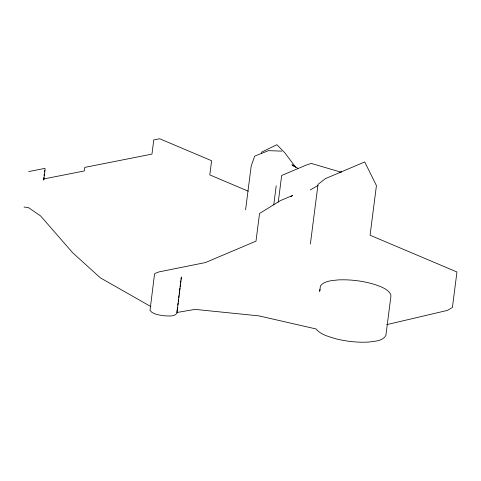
<?xml version="1.0" encoding="UTF-8"?>
<svg xmlns="http://www.w3.org/2000/svg" width="481" height="481" viewBox="0 0 481 481"><rect width="100%" height="100%" fill="white"/><g stroke="black" fill="none" stroke-linecap="round" stroke-linejoin="round"><path stroke-width="0.72" d="M28.638 171.585L44.925 168.368L45.124 169.486L43.759 180.122L43.741 177.585M44.018 175.457L44.198 174.038M44.468 171.909L44.649 170.49M177.489 307.341L176.828 312.512L195.082 309.391L258.922 315.879L315.981 328.938C321.074 335.029 329.503 336.784 336.706 339.027C347.27 341.528 358.183 342.694 369.029 342.033C374.783 341.119 382.738 341.221 385.894 335.401L390.891 296.398L390.74 294.294C387.596 288.828 381.03 286.79 375.463 284.722C363.486 280.994 350.859 279.371 338.329 279.894C332.239 280.657 324.621 280.603 320.46 285.858L319.667 291.384L320.009 289.406M177.778 305.122L178.06 302.904M178.247 301.431L178.535 299.212M178.722 297.733L179.004 295.52M179.197 294.041L179.479 291.829M179.666 290.35L179.954 288.131M180.141 286.658L180.423 284.439M180.615 282.96L180.898 280.748M181.084 279.269L181.373 277.05L176.948 313.305C174.086 317.129 168.013 315.783 163.817 315.776C159.097 314.905 153.084 314.568 150.006 310.413L154.527 274.17L154.978 273.448L158.91 271.927L205.453 262.554L255.994 241.149L259.536 213.498L280.243 200.691L292.682 195.418L290.897 196.657M245.581 209.812L251.184 166.083L254.72 156.097L268.47 150.649L281.722 151.136M273.761 204.888L276.208 185.834M278.265 202.068L281.668 175.493L306.211 165.085L311.213 163.408L340.776 172.108L339.76 172.805M310.377 244.029L318.025 184.373L325.517 178.577L364.712 161.953L376.431 185.6L370.069 235.239L456.95 271.993L452.411 307.449L447.414 310.401L386.712 324.645M261.351 153.355L261.82 152.026L276.9 144.721L284.872 152.868L295.869 167.49M310.233 189.977L317.941 185.486M43.561 179.004L84.319 170.941L84.77 167.394L151.96 154.106L153.782 139.923L159.68 138.756L211.616 160.726L209.8 174.91L248.31 191.204M24.05 207.052L28.379 207.564L40.602 215.945L72.697 252.778L100.343 277.844L150.878 306.589M297.889 168.344L291.925 164.7L293.458 166.336M341.221 171.921L340.782 172.198L341.221 171.921"/></g></svg>
